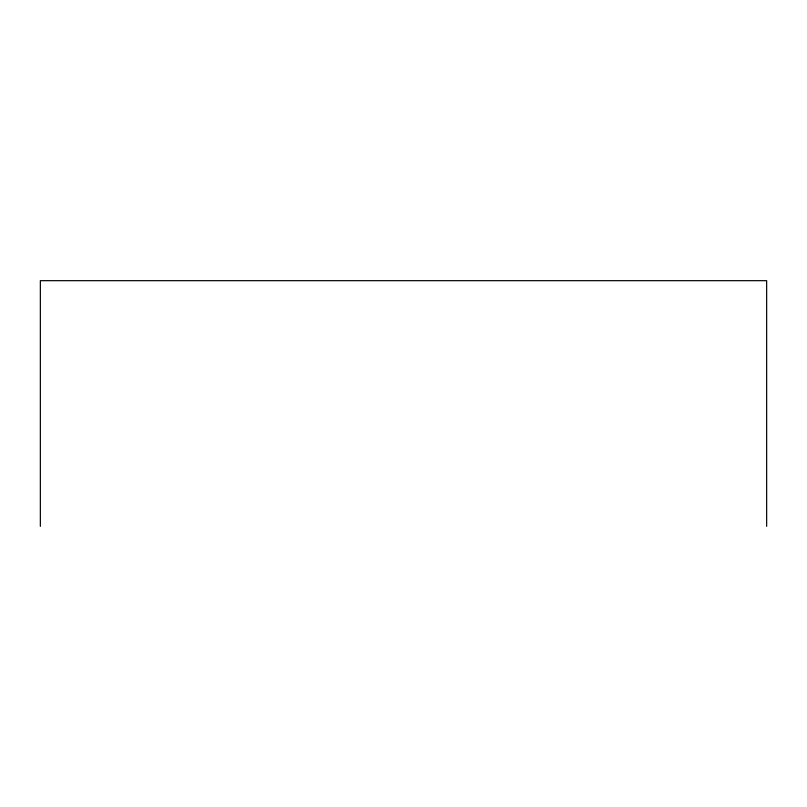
<?xml version="1.0" encoding="UTF-8"?>
<svg xmlns="http://www.w3.org/2000/svg" width="807" height="807" viewBox="0 0 807 807"><rect width="100%" height="100%" fill="white"/><g stroke="black" fill="none" stroke-linecap="round" stroke-linejoin="round"><path stroke-width="1.21" d="M766.65 526.325L766.65 280.675L40.35 280.675L40.35 526.325"/></g></svg>
